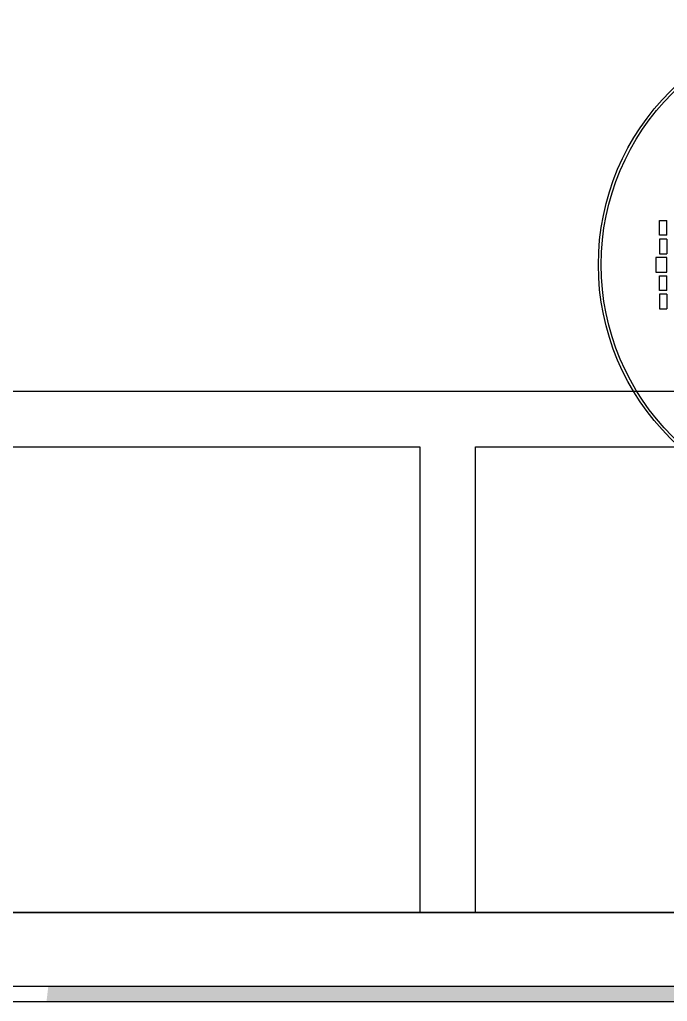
# Model space of a CAD drawing. Extents: x -1899985 to 1774885, y 556286 to 2175695.
# Drawn here: x -1115078 to -1114697, y 580179 to 580756 of the extents above; entities that cross this region are included whole.
import ezdxf

# ---------------------------------------------------------------- set-up
doc = ezdxf.new("R2010")
doc.units = 0
doc.header["$LTSCALE"] = 10
doc.header["$MEASUREMENT"] = 0
for name, color, linetype in [('20剖面图$0$A-LIN-V', 9, 'Continuous'), ('20剖面图$0$JVOG4900B6S8', 7, 'Continuous'), ('20剖面图$0$S-SB', 21, 'Continuous'), ('A-LIN-V', 9, 'Continuous')]:
    doc.layers.add(name, color=color, linetype=linetype)

# ---------------------------------------------------------------- blocks, each defined once
blk = doc.blocks.new('20剖面图$0$11')
at = {"layer": '20剖面图$0$A-LIN-V'}
h = blk.add_hatch(color=1, dxfattribs=at)
h.dxf.hatch_style = 1
edge = h.paths.add_edge_path()
edge.add_spline(control_points=[(1598841.3, -76129.45), (1598841.27, -76126.56), (1598841.23, -76123.66), (1598841.18, -76120.76)], knot_values=[-38.32518, -38.32518, -38.32518, -38.32518, -31.932828, -31.932828, -31.932828, -31.932828], degree=3, periodic=0)
edge.add_line((1598841.18, -76120.76), (1598837.49, -76120.76))
edge.add_line((1598837.49, -76120.76), (1598038.67, -76120.76))
edge.add_line((1598038.67, -76120.76), (1598037.65, -76129.45))
edge.add_line((1598037.65, -76129.45), (1598841.3, -76129.45))
at = {"layer": '20剖面图$0$A-LIN-V', "color": 1}
for p, q in [((1604014.24, -75770.74), (1595896.06, -75770.74)), ((1596659.39, -75803.35), (1598257.28, -75803.35)), ((1598257.28, -75803.35), (1598257.28, -76077.28)), ((1598289.89, -75803.35), (1604014.24, -75803.35)), ((1598289.89, -76077.28), (1598289.89, -75803.35)), ((1592562.45, -76077.28), (1605899.71, -76077.28)), ((1598840.08, -76077.28), (1592562.45, -76077.28)), ((1598840.08, -76120.76), (1592345.05, -76120.76)), ((1594075.6, -76129.45), (1605899.71, -76129.45))]:
    blk.add_line(p, q, dxfattribs=at)
at = {"layer": '20剖面图$0$JVOG4900B6S8', "color": 1, "linetype": 'Continuous'}
for p, q in [((1598398.22, -75678.97), (1598398.22, -75670.33)), ((1598398.22, -75670.33), (1598402.57, -75670.33)), ((1598402.57, -75678.97), (1598402.57, -75670.33)), ((1598402.57, -75678.97), (1598398.22, -75678.97)), ((1598402.57, -75681.15), (1598398.22, -75681.15)), ((1598398.22, -75681.15), (1598398.22, -75689.79)), ((1598402.57, -75681.15), (1598402.57, -75689.79)), ((1598398.22, -75689.79), (1598402.57, -75689.79)), ((1598402.57, -75691.96), (1598396.05, -75691.96)), ((1598396.05, -75691.96), (1598396.05, -75700.6)), ((1598402.57, -75700.6), (1598402.57, -75691.96)), ((1598396.05, -75700.6), (1598402.57, -75700.6)), ((1598398.22, -75702.78), (1598402.57, -75702.78)), ((1598398.22, -75711.42), (1598398.22, -75702.78)), ((1598402.57, -75711.42), (1598402.57, -75702.78)), ((1598402.57, -75711.42), (1598398.22, -75711.42)), ((1598402.57, -75713.59), (1598398.22, -75713.59)), ((1598398.22, -75713.59), (1598398.22, -75722.24)), ((1598402.57, -75713.59), (1598402.57, -75722.24)), ((1598398.22, -75722.24), (1598402.57, -75722.24))]:
    blk.add_line(p, q, dxfattribs=at)
for radius in [144.14, 142.51]:
    blk.add_circle((1598506.4, -75696.28), radius, dxfattribs=at)
blk = doc.blocks.new('20剖面图$0$23423wer')
at = {"layer": '20剖面图$0$S-SB', "xscale": 0.735970624901321, "yscale": 0.735970624901321, "zscale": 0.735970624901321}
blk.add_blockref('20剖面图$0$11', (-2850596.95, 597906.14), dxfattribs=at)
blk = doc.blocks.new('20剖面图')
at = {"xscale": 1.35874988235309, "yscale": 1.35874988235309, "zscale": 1.35874988235309}
blk.add_blockref('20剖面图$0$23423wer', (1160148.12, -156096.82), dxfattribs=at)

msp = doc.modelspace()

# ---------------------------------------------------------------- block references
at = {"layer": 'A-LIN-V'}
msp.add_blockref('20剖面图', (0, 0), dxfattribs=at)

doc.saveas('drawing.dxf')
